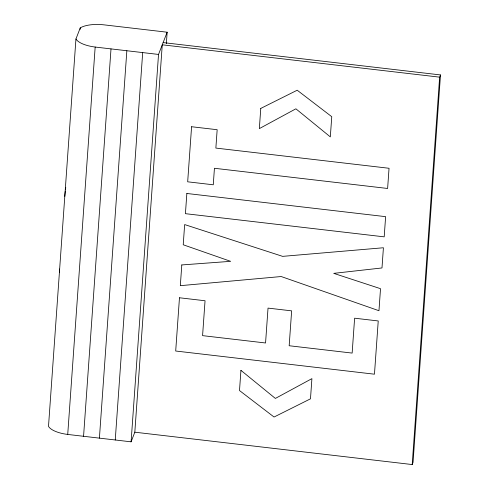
<?xml version="1.0" encoding="UTF-8"?>
<svg xmlns="http://www.w3.org/2000/svg" width="489" height="489" viewBox="0 0 489 489"><rect width="100%" height="100%" fill="white"/><g stroke="black" fill="none" stroke-linecap="round" stroke-linejoin="round"><path stroke-width="0.73" d="M166.339 43.625L167.152 32.213L103.784 24.823A23.698 9.095 4.1 0 0 80.251 27.885L75.942 38.998L48.503 426.39A23.698 9.095 4.1 0 0 67.726 434.44L131.089 441.83L134.823 432.197L162.262 44.805L439.635 77.158L440.497 74.933L163.124 42.586M80.147 29.407L80.251 27.885M67.726 434.44L95.166 47.048A23.698 9.095 4.1 0 1 75.942 38.998M83.564 436.292L111.003 48.9M99.408 438.138L126.847 50.746M115.245 439.984L142.69 52.592M131.089 441.83L158.528 54.438L167.152 32.213M134.823 432.197L412.196 464.55L439.635 77.158M440.497 74.933L413.058 462.325L412.196 464.55M95.166 47.048L158.528 54.438M64.792 196.376A15.33 1.663 -83.3 0 1 65.263 191.285M65.416 189.976A15.33 1.663 -83.3 0 1 65.752 187.385M59.469 272.422A15.33 1.663 -83.3 0 1 59.652 269.011M179.469 297.77L175.698 351.016L374.464 374.195L378.235 320.955L354.617 318.198L352.147 353.082L289.17 345.741L291.646 310.857L268.027 308.101L265.558 342.985L202.58 335.637L205.05 300.753L179.469 297.77M181.792 264.94L180.325 285.674L281.199 276.536L378.963 310.723L380.521 288.687L333.718 273.357L381.988 267.954L383.419 247.758L282.63 256.364L184.653 224.573L183.222 244.769L230.643 261.334L181.792 264.94M186.853 193.479L185.423 213.675L384.195 236.853L385.625 216.658L186.853 193.479M191.584 126.73L187.678 181.81L213.265 184.793L214.433 168.271L387.618 188.473L389.048 168.277L215.863 148.075L217.165 129.713L191.584 126.73M240.936 370.35L239.506 390.546L274.054 417.025L310.484 398.828L311.915 378.633L275.374 398.431L240.936 370.35M260.771 108.417L259.341 128.613L295.888 108.809L330.319 136.889L331.756 116.694L297.202 90.22L260.771 108.417"/></g></svg>
